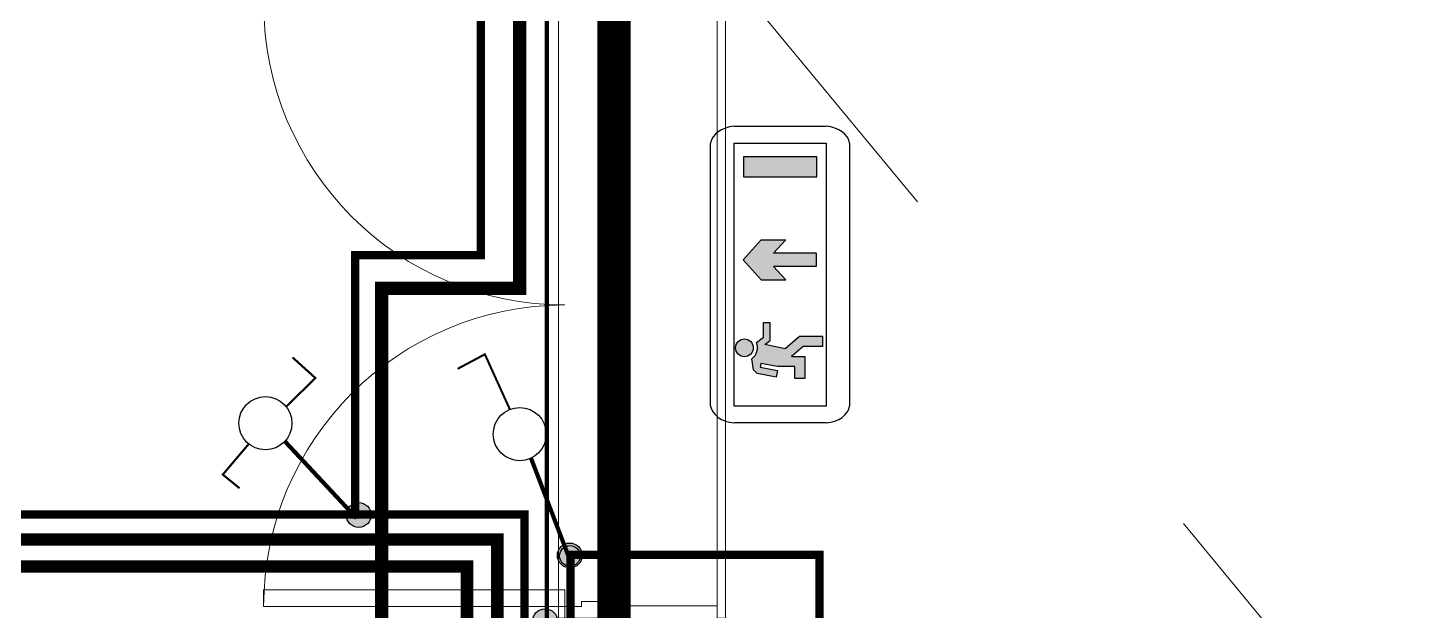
# Model space of a CAD drawing. Header units: millimetres. Extents: x 1322820 to 1391563, y 1051909 to 1098256.
# Drawn here: x 1360307 to 1363663, y 1083088 to 1084484 of the extents above; entities that cross this region are included whole.
import ezdxf
from ezdxf.enums import TextEntityAlignment as Align

# ---------------------------------------------------------------- set-up
doc = ezdxf.new("R2010")
doc.units = ezdxf.units.MM
doc.header["$MEASUREMENT"] = 0
for name, pattern in [('AStair_dashed', [1800.0000000000002, 800.0000000000002, -1000]), ('Dot & Dashed', [335.13888120651245, 176.388883590698, -88.1944417953495, 0, -70.555555820465]), ('DUBLU_INTRERUPT', [1.093612, 0.529167, -0.2116669999999999, 0.141111, -0.211667])]:
    doc.linetypes.add(name, pattern=pattern)
doc.layers.get('0').update_dxf_attribs({"true_color": 0x787878})
for name, color, linetype, true_color in [('arhitectura - decoratii fatada', 7, 'Continuous', 0x787878), ('Ecs.Corpuri Siguranta', 7, 'Continuous', 0x00b800), ('New_ARCHICAD Doors', 7, 'Continuous', 0x787878), ('New_arhitectura - axe', 7, 'Continuous', 0x787878), ('New_rezistenta - pereti de rezistenta', 7, 'Continuous', 0x787878)]:
    doc.layers.add(name, color=color, linetype=linetype, true_color=true_color)
for name, color, linetype, lineweight, true_color in [('arhitectura - decoratii fatada_Pen_No__101', 7, 'Continuous', 13, 0x787878), ('New_ARCHICAD Doors_Pen_No__1', 7, 'Continuous', 13, 0x787878), ('New_ARCHICAD Doors_Pen_No__21', 7, 'Continuous', 20, 0x787878), ('New_ARCHICAD Doors_Pen_No__3', 7, 'Continuous', 18, 0x787878), ('New_arhitectura - axe_Pen_No__201', 7, 'Continuous', 35, 0x787878), ('New_arhitectura - desen 2D_Pen_No__2', 7, 'Continuous', 13, 0x787878), ('New_arhitectura - suprafete DTAC_Pen_No__2', 7, 'Continuous', 13, 0x787878), ('New_rezistenta - pereti de rezistenta_Pen_No__21', 7, 'Continuous', 20, 0x787878)]:
    doc.layers.add(name, color=color, linetype=linetype, lineweight=lineweight, true_color=true_color)
for name, color, linetype in [('Circuit echipo', 7, 'Continuous'), ('circuite iluminat normal', 7, 'Continuous'), ('circuite iluminat vitali', 1, 'Continuous'), ('circuite prize vitali', 1, 'Continuous')]:
    doc.layers.add(name, color=color, linetype=linetype)
doc.layers.add('Circuite', color=7, linetype='Continuous', lineweight=25)
doc.styles.add('GENERATED_STYLE_1', font='arialbd.ttf')

# ---------------------------------------------------------------- blocks, each defined once
blk = doc.blocks.new('Double Door 23_3')
at = {"layer": 'New_ARCHICAD Doors_Pen_No__1', "color": 7, "linetype": 'Continuous', "lineweight": 13}
for centre, start, end in [((-722, 0), 0, 90), ((722, 0), 90, 180)]:
    blk.add_arc(centre, 722, start, end, dxfattribs=at)
at = {"layer": 'New_ARCHICAD Doors_Pen_No__21', "color": 7, "linetype": 'Continuous', "lineweight": 20}
for p, q in [((-722, 722), (-722, 0)), ((-681.9999999999999, 722), (-722, 722)), ((-681.9999999999999, 0), (-681.9999999999999, 722)), ((681.9999999999999, 0), (681.9999999999999, 722)), ((681.9999999999999, 722), (722, 722)), ((722, 722), (722, 0)), ((-750, 0), (-750, 15)), ((-722, 0), (-750, 0)), ((-750, 0), (-750, -115)), ((-750, -115), (-750, 0)), ((-750, -115), (-750, 0)), ((-722, -40), (-722, 0)), ((-722, 0), (-681.9999999999999, 0)), ((722, 0), (681.9999999999999, 0)), ((750, 0), (722, 0)), ((722, 0), (722, -40)), ((750, 0), (750, 15)), ((750, -115), (750, 0)), ((750, -115), (750, 0)), ((750, -115), (750, 0)), ((-710, -40), (-722, -40)), ((-710, -115), (-710, -40)), ((722, -40), (710, -40)), ((710, -40), (710, -115)), ((-750, -115), (-710, -115)), ((-720, -115), (-720, -365)), ((710, -115), (750, -115)), ((720, -115), (720, -365)), ((-750, -365), (-720, -365)), ((750, -365), (720, -365))]:
    blk.add_line(p, q, dxfattribs=at)
at = {"layer": 'New_ARCHICAD Doors_Pen_No__3', "color": 30, "linetype": 'Continuous', "lineweight": 18, "true_color": 0xff6600}
blk.add_line((-750, 15), (750, 15), dxfattribs=at)
blk = doc.blocks.new('Wall_13_1', base_point=(1361578.538528061, 1078980.600317814))
at = {"layer": 'New_rezistenta - pereti de rezistenta_Pen_No__21', "color": 7, "linetype": 'Continuous', "lineweight": 20}
for p, q in [((1361708.538528061, 1083100.600317827), (1361958.538528061, 1083100.600317827)), ((1361708.538528061, 1083070.600317827), (1361708.538528061, 1083100.600317827)), ((1361958.538528061, 1083070.600317827), (1361958.538528061, 1083100.600317827))]:
    blk.add_line(p, q, dxfattribs=at)
at = {"layer": 'New_ARCHICAD Doors', "color": 7, "linetype": 'Continuous', "lineweight": 13, "xscale": -1, "zscale": 1000, "rotation": 90}
blk.add_blockref('Double Door 23_3', (1361593.538528061, 1083820.600317827), dxfattribs=at)
blk = doc.blocks.new('Wall_192_1', base_point=(1361978.538528061, 1083070.600317827))
at = {"layer": 'arhitectura - decoratii fatada_Pen_No__101', "color": 253, "linetype": 'Continuous', "lineweight": 13, "flags": 128}
for points in [[(1361958.538528061, 1084633.356129167), (1361958.538528061, 1083070.600317827)], [(1361978.538528061, 1083070.600317827), (1361978.538528061, 1084633.356129167)], [(1361978.538528061, 1083070.600317827), (1361958.538528061, 1083070.600317827)]]:
    blk.add_lwpolyline(points, dxfattribs=at)
blk = doc.blocks.new('Wall_193_1', base_point=(1361978.538528061, 1083070.600317827))
at = {"layer": 'arhitectura - decoratii fatada_Pen_No__101', "color": 253, "linetype": 'Continuous', "lineweight": 13, "flags": 128}
for points in [[(1361978.538528061, 1084653.356129167), (1361958.538528061, 1084653.356129167)], [(1361958.538528061, 1084633.356129167), (1361958.538528061, 1083070.600317827)], [(1361978.538528061, 1083070.600317827), (1361978.538528061, 1084633.356129167)], [(1361958.538528061, 1083070.600317827), (1361978.538528061, 1083070.600317827)]]:
    blk.add_lwpolyline(points, dxfattribs=at)
blk = doc.blocks.new('Standard grid marker')
at = {"layer": 'New_arhitectura - axe_Pen_No__201', "linetype": 'Dot & Dashed', "lineweight": 35}
blk.add_line((1000, 0), (43349.95011483552, 0), dxfattribs=at)
at = {"layer": 'New_arhitectura - axe_Pen_No__201', "lineweight": 35, "style": 'GENERATED_STYLE_1'}
for tag, p in [('AC_MarkerText_1_0', (-106.0660171779807, 7.143071428571422)), ('AC_MarkerText_1_1', (44456.0161320135, 7.143071428571422))]:
    blk.add_attdef(tag, text='', height=125, rotation=270, dxfattribs=at).set_placement(p, align=Align.MIDDLE_CENTER)
blk = doc.blocks.new('terasa')
at = {"layer": 'New_arhitectura - desen 2D_Pen_No__2', "linetype": 'AStair_dashed', "lineweight": 13}
blk.add_line((1361928.538528061, 1084683.356128319), (1366250.831904378, 1079464.931558075), dxfattribs=at)
at = {"layer": 'New_arhitectura - suprafete DTAC_Pen_No__2', "linetype": 'Continuous', "lineweight": 13, "flags": 128}
blk.add_lwpolyline([(1357078.538528061, 1083020.600317803), (1361578.538528061, 1083020.600317803), (1361578.538528061, 1090570.600317849), (1357078.538528061, 1090570.600317849)], close=True, dxfattribs=at)
at = {"layer": 'arhitectura - decoratii fatada', "lineweight": 20}
for name in ['Wall_193_1', 'Wall_192_1']:
    blk.add_blockref(name, (1361978.538528061, 1083070.600317827), dxfattribs=at)
at = {"layer": 'New_arhitectura - axe', "linetype": 'Continuous', "lineweight": 13, "zscale": 1000, "rotation": 90}
blk.add_blockref('Standard grid marker', (1361728.517123847, 1052120.650202967), dxfattribs=at)
at = {"layer": 'New_rezistenta - pereti de rezistenta', "lineweight": 20}
blk.add_blockref('Wall_13_1', (1361578.538528061, 1078980.600317814), dxfattribs=at)
blk = doc.blocks.new('A$C1E825F26')
at = {"layer": 'Ecs.Corpuri Siguranta'}
h = blk.add_hatch(color=256, dxfattribs=at)
h.paths.add_polyline_path([(78.59999985643663, 636.7076671313262), (78.59999985643663, 588.7076671314426), (166.5999998564366, 588.7076671314426), (166.5999998564366, 636.7076671314426)])
h.paths.add_polyline_path([(166.5999998564366, 636.7076671313262), (166.5999998564366, 588.7076671314426), (254.5999998564366, 588.7076671313262), (254.5999998564366, 636.7076671314426)])
blk.add_hatch(color=256, dxfattribs=at).paths.add_polyline_path([(78.02756030368619, 390.2384904635837), (121.4029617321212, 342.2384904635837), (179.8647472199518, 342.2384904635837), (150.9478129344061, 374.2384904635837), (252.8184682179708, 374.2384904635837), (252.8184682179708, 390.2384904635837), (252.8184682179708, 406.2384904635837), (150.9478129344061, 406.2384904635837), (179.8647472199518, 438.2384904635837), (121.4029617321212, 438.2384904635837)])
h = blk.add_hatch(color=256, dxfattribs=at)
edge = h.paths.add_edge_path()
edge.add_ellipse((80.98303145496175, 179.6103519856697), major_axis=(-15.02902940845934, 15.02902940845934), ratio=0.9999999999936131, start_angle=-45.00000000018297, end_angle=134.999999999817)
edge.add_ellipse((80.98303145496175, 179.6103519856697), major_axis=(15.02902940846115, 15.02902940846115), ratio=0.9999999999988481, start_angle=225.000000000033, end_angle=405.000000000033)
edge = h.paths.add_edge_path()
edge.add_line((129.8671845805366, 187.4459435531171), (142.7562568120193, 197.4771578981308))
edge.add_line((142.7562568120193, 197.4771578981308), (142.7562568120193, 240.1096730531426))
edge.add_line((142.7562568120193, 240.1096730531426), (126.7562568120193, 240.1096730531426))
edge.add_line((126.7562568120193, 240.1096730531426), (126.7562568120193, 205.2994420202449))
edge.add_line((126.7562568120193, 205.2994420202449), (109.7543819276616, 192.0673452354968))
edge.add_ellipse((80.98303145496175, 179.6103519856697), major_axis=(-22.16943040376233, 22.16943040376233), ratio=0.9999999999958785, start_angle=168.9190836082447, end_angle=248.41093204513209, ccw=False)
edge.add_line((98.47829502820969, 153.5933759631589), (102.6577948573977, 126.7081584245898))
edge.add_line((102.6577948573977, 126.7081584245898), (111.4192737138364, 118.1011744955322))
edge.add_line((111.4192737138364, 118.1011744955322), (157.3272163509391, 109.4955294497777))
edge.add_line((157.3272163509391, 109.4955294497777), (160.2751398903783, 125.2216143665137))
edge.add_line((160.2751398903783, 125.2216143665137), (118.722686157329, 133.0108039285988))
edge.add_line((118.722686157329, 133.0108039285988), (120.49113738304, 142.4448390294565))
edge.add_line((120.49113738304, 142.4448390294565), (160.2751398903783, 134.9871534000849))
edge.add_line((160.2751398903783, 134.9871534000849), (201.6543897094671, 134.9871534000849))
edge.add_line((201.6543897094671, 134.9871534000849), (201.6543897094671, 105.7974429302849))
edge.add_line((201.6543897094671, 105.7974429302849), (225.6543897094671, 105.7974429302849))
edge.add_line((225.6543897094671, 105.7974429302849), (225.6543897094671, 158.9871534000849))
edge.add_line((225.6543897094671, 158.9871534000849), (194.1166581683792, 158.9871534000849))
edge.add_line((194.1166581683792, 158.9871534000849), (221.9495263975114, 182.584937713109))
edge.add_line((221.9495263975114, 182.584937713109), (268.747197127901, 182.584937713109))
edge.add_line((268.747197127901, 182.584937713109), (268.747197127901, 206.584937713109))
edge.add_line((268.747197127901, 206.584937713109), (213.1447829026729, 206.584937713109))
edge.add_line((213.1447829026729, 206.584937713109), (178.5960772226099, 177.293206145172))
edge.add_line((178.5960772226099, 177.293206145172), (129.8671845805366, 187.4459435531171))
for p, q in [((55.99999985634349, 710.0014828075655), (277.1999998567626, 710.0014828075655)), ((-1.436565071344376e-07, 40.00148280756548), (-1.436565071344376e-07, 670.0014828077983)), ((55.99999985634349, 670.0014828075655), (277.1999998567626, 670.0014828075655)), ((55.99999985634349, 40.00148280756548), (55.99999985634349, 670.0014828077983)), ((277.1999998562969, 670.0014828075655), (277.1999998562969, 40.00148280733265)), ((333.1999998562969, 670.0014828075655), (333.1999998562969, 40.00148280733265)), ((166.5999998564366, 636.7076671313262), (78.59999985643663, 636.7076671313262)), ((78.59999985643663, 636.7076671313262), (78.59999985643663, 588.7076671313262)), ((254.5999998564366, 636.7076671313262), (166.5999998564366, 636.7076671313262)), ((254.5999998564366, 588.7076671313262), (254.5999998564366, 636.7076671313262)), ((78.59999985643663, 588.7076671313262), (254.5999998564366, 588.7076671313262)), ((121.4029617321212, 438.2384904635837), (78.02756030368619, 390.2384904635837)), ((121.4029617321212, 438.2384904635837), (179.8647472199518, 438.2384904635837)), ((179.8647472199518, 438.2384904635837), (150.9478129344061, 406.2384904635837)), ((252.8184682179708, 406.2384904635837), (150.9478129344061, 406.2384904635837)), ((252.8184682179708, 406.2384904635837), (252.8184682179708, 390.2384904635837)), ((78.02756030368619, 390.2384904635837), (121.4029617321212, 342.2384904635837)), ((252.8184682179708, 374.2384904635837), (150.9478129344061, 374.2384904635837)), ((150.9478129344061, 374.2384904635837), (179.8647472199518, 342.2384904635837)), ((252.8184682179708, 390.2384904635837), (252.8184682179708, 374.2384904635837)), ((121.4029617321212, 342.2384904635837), (179.8647472199518, 342.2384904635837)), ((126.7562568120193, 240.1096730531426), (142.7562568120193, 240.1096730531426)), ((126.7562568120193, 205.2994420202449), (126.7562568120193, 240.1096730531426)), ((142.7562568120193, 197.4771578981308), (142.7562568120193, 240.1096730531426)), ((109.7543819276616, 192.0673452354968), (126.7562568120193, 205.2994420202449)), ((213.1447829026729, 206.584937713109), (178.5960772226099, 177.293206145172)), ((268.747197127901, 206.584937713109), (213.1447829026729, 206.584937713109)), ((268.747197127901, 182.584937713109), (268.747197127901, 206.584937713109)), ((109.7543819276616, 192.0673452354968), (109.7543819276616, 192.0673452354968)), ((129.8671845805366, 187.4459435531171), (142.7562568120193, 197.4771578981308)), ((178.5960772226099, 177.293206145172), (129.8671845805366, 187.4459435531171)), ((221.9495263975114, 182.584937713109), (194.1166581683792, 158.9871534000849)), ((268.747197127901, 182.584937713109), (221.9495263975114, 182.584937713109)), ((102.6577948573977, 126.7081584245898), (98.47829502820969, 153.5933759631589)), ((120.49113738304, 142.4448390294565), (118.722686157329, 133.0108039285988)), ((160.2751398903783, 134.9871534000849), (120.49113738304, 142.4448390294565)), ((201.6543897094671, 134.9871534000849), (160.2751398903783, 134.9871534000849)), ((194.1166581683792, 158.9871534000849), (225.6543897094671, 158.9871534000849)), ((201.6543897094671, 105.7974429302849), (201.6543897094671, 134.9871534000849)), ((225.6543897094671, 158.9871534000849), (225.6543897094671, 105.7974429302849)), ((111.4192737138364, 118.1011744955322), (102.6577948573977, 126.7081584245898)), ((157.3272163509391, 109.4955294497777), (111.4192737138364, 118.1011744955322)), ((118.722686157329, 133.0108039285988), (160.2751398903783, 125.2216143665137)), ((160.2751398903783, 125.2216143665137), (157.3272163509391, 109.4955294497777)), ((225.6543897094671, 105.7974429302849), (201.6543897094671, 105.7974429302849)), ((277.1999998562969, 40.00148280756548), (55.99999985611066, 40.00148280756548)), ((277.1999998562969, 0.001482807565480471), (55.99999985611066, 0.001482807565480471))]:
    blk.add_line(p, q, dxfattribs=at)
for centre, major_axis, ratio, start_param, end_param in [((63.41287132748403, 664.7065746139269), (-63.84467817805099, 3.485015231594474e-10), 0.7142857142852447, -1.454425956021497, -0.1163703707612014), ((269.7871283851564, 664.7065746139269), (63.84467817805101, 3.485015231594522e-10), 0.7142857142852447, 0.1163703707612016, 1.454425956021497), ((80.98303145496175, 179.6103519856697), (-15.02902940849699, 15.02902940849699), 0.9999999999886028, -0.7853981634031469, 5.497787143776439), ((80.98303145496175, 179.6103519856697), (-22.16943040376234, 22.16943040376234), 0.9999999999958784, 2.948194178415454, 4.335588662135446), ((63.41287132748403, 45.29639100120403), (63.84467817805101, 3.485015231594522e-10), 0.7142857142852447, 3.257963024350994, 4.596018609611289), ((269.7871283851564, 45.29639100120403), (-63.84467817805099, 3.485015231594474e-10), 0.7142857142852447, 1.687166697568297, 3.025222282828592)]:
    blk.add_ellipse(centre, major_axis=major_axis, ratio=ratio, start_param=start_param, end_param=end_param, dxfattribs=at)

msp = doc.modelspace()

# ---------------------------------------------------------------- block references
msp.add_blockref('terasa', (0, 0))

# ---------------------------------------------------------------- next in the draw order: hatches: boundary and pattern name
at = {"layer": 'circuite iluminat normal'}
h = msp.add_hatch(color=1, dxfattribs=at)
h.paths.add_polyline_path([(1361633.769046113, 1083229.881541716, -0.5285149739708537), (1361603.390244576, 1083191.288555307), (1361617.523731607, 1083223.536803068)])
h.paths.add_polyline_path([(1361633.769046113, 1083229.881541716), (1361617.523731607, 1083223.536803068), (1361625.849073882, 1083242.532660197, -0.1275875518612735)])
h.paths.add_polyline_path([(1361625.849073882, 1083242.532660197), (1361603.390244576, 1083191.288555307, -0.0863626243463903), (1361593.492698516, 1083193.71862479, -0.09987839528166102), (1361583.870550584, 1083200.474626751), (1361605.865295207, 1083250.659833883, -0.09987839528166102), (1361617.354299173, 1083248.163420218, -0.0863626243463891)])
h.paths.add_polyline_path([(1361605.865295207, 1083250.659833883), (1361583.870550584, 1083200.474626751, -0.6642125326851174)])
h = msp.add_hatch(color=256, dxfattribs=at)
h.paths.add_polyline_path([(1361605.981066236, 1083194.937544784, -0.5285149739708537), (1361582.683305804, 1083228.588932195), (1361604.907090644, 1083209.431437702)])
h.paths.add_polyline_path([(1361605.981066236, 1083194.937544784), (1361604.907090644, 1083209.431437702), (1361617.998029563, 1083198.146699659, -0.1275875518612735)])
h.paths.add_polyline_path([(1361617.998029563, 1083198.146699659), (1361582.683305804, 1083228.588932195, -0.0863626243463903), (1361587.043532257, 1083235.877145096, -0.09987839528166102), (1361594.781951933, 1083241.886256988), (1361629.366939426, 1083212.073076554, -0.09987839528166102), (1361624.564002462, 1083203.533500375, -0.0863626243463891)])
h.paths.add_polyline_path([(1361629.366939426, 1083212.073076554), (1361594.781951933, 1083241.886256988, -0.6642125326851174)])
h = msp.add_hatch(color=1, dxfattribs=at)
h.paths.add_polyline_path([(1361574.52492258, 1083072.320349068, -0.5285149739708537), (1361544.146121043, 1083033.727362659), (1361558.279608074, 1083065.97561042)])
h.paths.add_polyline_path([(1361574.52492258, 1083072.320349068), (1361558.279608074, 1083065.97561042), (1361566.604950348, 1083084.971467549, -0.1275875518612735)])
h.paths.add_polyline_path([(1361566.604950348, 1083084.971467549), (1361544.146121043, 1083033.727362659, -0.0863626243463903), (1361534.248574982, 1083036.157432142, -0.09987839528166102), (1361524.62642705, 1083042.913434103), (1361546.621171674, 1083093.098641235, -0.09987839528166102), (1361558.110175639, 1083090.60222757, -0.0863626243463891)])
h.paths.add_polyline_path([(1361546.621171674, 1083093.098641235), (1361524.62642705, 1083042.913434103, -0.6642125326851174)])
at = {"layer": 'circuite iluminat vitali'}
h = msp.add_hatch(color=256, dxfattribs=at)
h.paths.add_polyline_path([(1361128.644867167, 1083312.281175789, -0.5285149739708537), (1361083.613080449, 1083292.674330869), (1361111.331919529, 1083314.38540867)])
h.paths.add_polyline_path([(1361128.644867167, 1083312.281175789), (1361111.331919529, 1083314.38540867), (1361127.659724713, 1083327.174337083, -0.1275875518612735)])
h.paths.add_polyline_path([(1361127.659724713, 1083327.174337083), (1361083.613080449, 1083292.674330869, -0.0863626243463903), (1361076.046211441, 1083299.501420229, -0.09987839528166102), (1361070.7703431, 1083310.008299241), (1361113.906816467, 1083343.795404347, -0.09987839528166102), (1361122.843995133, 1083336.15628589, -0.0863626243463891)])
h.paths.add_polyline_path([(1361113.906816467, 1083343.795404347), (1361070.7703431, 1083310.008299241, -0.6642125326851174)])

# ---------------------------------------------------------------- next in the draw order: linework, layer by layer
at = {"layer": 'Circuite', "linetype": 'DUBLU_INTRERUPT', "lineweight": 20, "ltscale": 1000, "const_width": 10}
msp.add_lwpolyline([(1361550.406700851, 1083061.712586568), (1361550.406700851, 1083061.712586568), (1361550.406700851, 1083061.712586568), (1361550.406700851, 1083061.712586568), (1361550.406700851, 1083061.712586568), (1361550.406700851, 1086405.240486277), (1363368.337701705, 1086405.240486277), (1363368.337701705, 1086405.240486277), (1363368.337701705, 1086405.240486277), (1363368.337701705, 1086405.240486277)], dxfattribs=at)
at = {"layer": 'circuite iluminat normal', "linetype": 'Continuous', "const_width": 5.033164799880963}
for points in [[(1360925.494619037, 1083577.191822402), (1360995.638839824, 1083645.657704644), (1360940.704638792, 1083695.228734356)], [(1361462.230436548, 1083569.582006255), (1361401.875426026, 1083702.533277552), (1361336.571987998, 1083667.740829931)], [(1360835.789937363, 1083487.889081294), (1360773.624925628, 1083414.521637885), (1360813.779021041, 1083381.830422005)]]:
    msp.add_lwpolyline(points, dxfattribs=at)
at = {"layer": 'circuite iluminat normal', "const_width": 10.06632959976193}
for points in [[(1361094.554710973, 1083309.873102205), (1360921.106043579, 1083495.548324341)], [(1361602.712232688, 1083218.193554744), (1361511.84891253, 1083455.477320279)]]:
    msp.add_lwpolyline(points, dxfattribs=at)
at = {"layer": 'circuite iluminat normal', "ltscale": 1.01}
for centre in [(1360875.665197054, 1083537.53993422), (1361485.54169934, 1083511.478180694)]:
    msp.add_circle(centre, 63.68079405618283, dxfattribs=at)
at = {"layer": 'circuite iluminat normal', "color": 1}
for centre in [(1361605.423498844, 1083220.941022504), (1361546.179375311, 1083063.379829856)]:
    msp.add_circle(centre, 29.72209504408195, dxfattribs=at)
at = {"layer": 'circuite iluminat normal'}
msp.add_circle((1361605.80376736, 1083219.705322735), 24.76841253673496, dxfattribs=at)
at = {"layer": 'circuite iluminat vitali', "lineweight": 20, "const_width": 20}
for points in [[(1361496.615674563, 1081063.911838227), (1361496.615674563, 1081063.911838227), (1361496.615674563, 1081063.911838227), (1361496.615674563, 1081063.911838227), (1361496.615674563, 1083318.623330443), (1361496.615674563, 1083318.623330443), (1351919.683748309, 1083318.623330443), (1351919.683748309, 1084794.906049618), (1350968.876033073, 1084794.906049618)], [(1361574.602781379, 1081020.84031024), (1361607.05122138, 1081020.84031024), (1361607.05122138, 1083222.213688296), (1362204.307995632, 1083222.213688296), (1362204.307995632, 1078505.131247151), (1346202.656135791, 1078505.131247151), (1346202.656135791, 1079609.661571888), (1345979.541004813, 1079609.661571888), (1345979.541004813, 1079609.661571888), (1345979.541004813, 1079609.661571888)]]:
    msp.add_lwpolyline(points, dxfattribs=at)
at = {"layer": 'circuite iluminat vitali'}
msp.add_circle((1361099.445103286, 1083317.82885306), 29.72209504408195, dxfattribs=at)
at = {"layer": 'circuite prize vitali', "lineweight": 20}
for points, const_width in [([(1361091.06354806, 1083318.280130385), (1361091.06354806, 1083940.148064447), (1361392.028450884, 1083940.148064447), (1361392.028450884, 1088910.552912892)], 20), ([(1351860.952387603, 1086778.947615843), (1351860.952387603, 1086778.947615843), (1351860.952387603, 1083259.170117682), (1361431.699336643, 1083259.170117682), (1361431.699336643, 1081065.883053854), (1361431.699336643, 1081065.883053854), (1361431.699336643, 1081065.883053854), (1361431.699336643, 1081065.883053854)], 30), ([(1361216.825422934, 1080953.265461274), (1361154.473294968, 1080953.265461274), (1361154.473294968, 1083860.26787314), (1361484.983034715, 1083860.26787314), (1361484.983034715, 1086482.774712494), (1363376.246688597, 1086482.774712494)], 32), ([(1362084.559324231, 1085484.466183743), (1361711.144826383, 1085259.804739875), (1361711.144826383, 1078579.152362833), (1356960.362005326, 1068322.591828329), (1356960.362005326, 1068322.591828329), (1356960.362005326, 1068322.591828329), (1356960.362005326, 1068322.591828329), (1356960.362005326, 1068322.591828329), (1356960.362005326, 1068322.591828329), (1356960.362005326, 1068322.591828329), (1355730.21623103, 1068322.591828329)], 80), ([(1348977.820461039, 1083194.51248962), (1348977.820461039, 1083194.51248962), (1361359.078771068, 1083194.51248962), (1361359.078771068, 1081063.526413103), (1361359.078771068, 1081063.526413103), (1361359.078771068, 1081063.526413103), (1361359.078771068, 1081063.526413103)], 30)]:
    msp.add_lwpolyline(points, dxfattribs=dict(at, const_width=const_width))

# ---------------------------------------------------------------- next in the draw order: block references
at = {"layer": 'Circuit echipo'}
msp.add_blockref('A$C1E825F26', (1361943.134722226, 1083538.443840846), dxfattribs=at)

doc.saveas('drawing.dxf')
